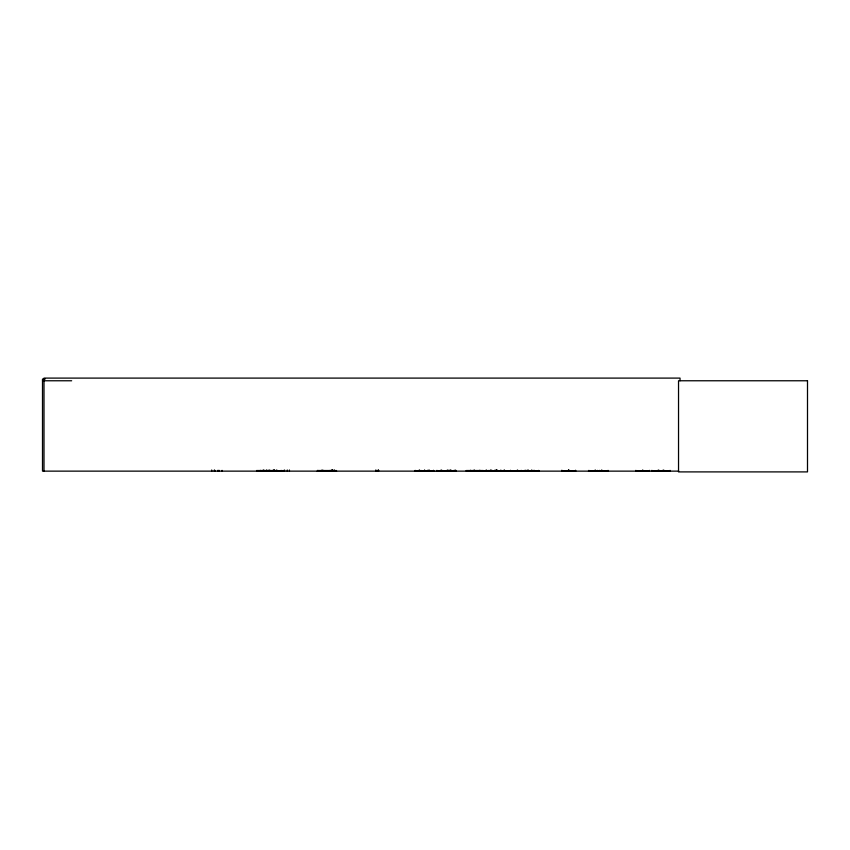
<?xml version="1.0" encoding="UTF-8"?>
<svg xmlns="http://www.w3.org/2000/svg" width="850" height="850" viewBox="0 0 850 850"><rect width="100%" height="100%" fill="white"/><g stroke="black" fill="none" stroke-linecap="round" stroke-linejoin="round"><path stroke-width="1.27" d="M454.261 471.102L454.272 470.379M575.344 471.102L575.365 470.379M488.017 471.102L488.123 470.379M501.659 471.017L501.67 470.379M272.892 471.102L272.988 470.443M521.156 471.017L521.199 470.379M479.464 471.017L479.517 470.379M651.557 471.134L670.363 471.059M651.822 471.017L651.876 470.379M664.201 471.017L664.254 470.379M273.891 471.038L273.87 470.188M274.199 470.942L274.284 470.188M427.794 471.038L427.614 470.443M428.198 471.017L428.294 470.379M414.502 471.134L434.084 471.059M436.273 471.134L455.844 471.059M376.401 471.059L376.933 471.017M491.821 471.038L491.863 470.443M588.444 471.038L608.536 471.059M500.267 471.038L500.331 470.443M317.124 471.038L336.611 471.038M420.909 471.038L420.994 470.443L421.079 471.134M442.669 471.038L442.754 470.443L442.839 471.134M264.01 471.038L264.106 470.443L264.191 471.134M45.156 379.058L42.5 379.058L42.5 471.134L678.704 471.134M42.5 380.768L71.655 380.768M256.551 470.539L273.572 470.539M317.709 470.539L334.73 470.539M466.331 470.539L483.342 470.539M256.519 470.783L273.604 470.783M317.677 470.762L334.762 470.762M466.299 470.783L483.384 470.762M256.541 471.081L283.39 471.102L283.284 470.379M466.31 471.081L538.974 471.102M450.521 471.038L450.33 470.379M450.936 471.038L450.967 470.188M273.658 471.038L273.562 470.443M455.356 471.038L455.26 470.443M449.469 471.038L449.384 470.443M433.585 471.038L433.5 470.443M336.154 471.038L336.069 470.443L335.973 471.134M510.393 471.038L510.319 470.443L510.255 471.134M470.571 471.038L470.507 470.443M497.781 471.038L497.739 470.443M485.403 471.038L485.361 470.443L485.318 471.134M526.129 471.134L525.895 470.443M527.51 470.942L527.51 470.443M503.498 471.017L503.476 470.379M489.951 471.038L489.929 470.379M270.279 471.059L270.173 470.379M562.031 471.038L562.031 470.379M440.608 471.102L440.598 470.379M680.032 380.768L680.032 378.101L43.998 378.101L43.998 471.134M670.055 470.379L670.055 471.134M663.436 470.188L663.436 471.134M663 470.188L663 471.134M658.92 470.188L658.92 471.134M658.495 470.188L658.495 471.134M657.677 470.379L657.677 471.134M649.57 470.379L649.57 471.134L635.843 471.102L635.843 470.379M642.494 470.188L642.451 471.134M608.079 470.379L608.079 471.134M601.959 470.188L601.959 471.134M601.588 470.188L601.588 471.134M599.601 470.379L599.601 471.134M597.348 470.379L597.348 471.134M595.372 470.188L595.372 471.134M595 470.188L595 471.134M588.88 470.379L588.88 471.134M575.694 470.379L575.716 471.134L561.68 471.102L561.701 470.379M569.064 470.188L569.064 471.134M568.809 470.188L568.809 471.134M568.586 470.188L568.586 471.134M568.331 470.188L568.331 471.134M538.719 470.379L538.719 471.134M531.994 470.188L531.994 471.134M531.548 470.188L531.548 471.134M528.371 470.188L528.371 471.134M527.924 470.188L527.924 471.134M527.414 470.379L527.319 471.134M525.842 470.188L525.863 471.134M524.322 470.379L524.322 471.134M517.724 470.188L517.724 471.134M517.246 470.188L517.246 471.134M510.648 470.379L510.648 471.134M504.581 470.188L504.581 471.134M504.252 470.188L504.252 471.134M500.777 470.379L500.777 471.134M500.406 470.379L500.406 471.134M497.696 470.379L497.696 471.134M496.921 470.188L496.921 471.134M496.74 470.188L496.74 471.134M496.591 470.188L496.591 471.134M496.272 470.188L496.272 471.134M495.337 470.188L495.337 471.134M494.859 470.188L494.859 471.134M491.895 470.379L491.895 471.134M491.077 470.188L491.077 471.134M490.928 470.379L490.928 471.134M490.652 470.188L490.652 471.134M486.572 470.188L486.572 471.134M486.136 470.188L486.136 471.134M480.048 470.379L480.048 471.134M474.332 470.188L474.332 471.134M473.992 470.188L473.992 471.134M470.443 470.379L470.443 471.134M455.696 470.188L455.696 471.134M455.175 470.379L455.175 471.134M454.134 470.379L454.134 471.134M450.766 470.188L450.766 471.134M450.245 470.379L450.245 471.134M449.299 470.379L449.299 471.134M448.768 470.188L448.768 471.134M447.663 470.188L447.684 471.134M447.185 470.188L447.206 471.134M441.373 470.188L441.373 471.134M441.171 470.188L441.171 471.134M436.953 470.379L436.953 471.134M433.415 470.379L433.415 471.134M429.207 470.188L429.207 471.134M428.995 470.188L428.995 471.134M427.529 470.379L427.529 471.134M424.734 470.188L424.734 471.134M424.405 470.188L424.405 471.134M419.603 470.188L419.603 471.134M419.401 470.188L419.401 471.134M418.689 470.379L418.689 471.134M415.193 470.379L415.193 471.134M378.611 470.188L378.611 471.134M378.399 469.997L378.399 471.134M377.134 470.379L377.134 471.134M377.049 470.379L377.049 471.134M375.743 469.997L375.743 471.134M334.539 469.997L334.539 471.134M332.839 469.997L332.839 471.134M332.392 469.997L332.392 471.134M331.766 470.188L331.766 471.134M331.564 470.188L331.564 471.134M330.098 470.379L330.098 471.134M323.638 470.379L323.638 471.134M322.171 470.188L322.171 471.134M321.969 470.188L321.969 471.134M317.751 470.379L317.751 471.134M289.414 469.997L289.414 471.134M287.268 469.997L287.268 471.134M284.612 469.997L284.612 471.134M281.159 470.379L281.159 471.134M277.312 470.379L277.312 471.134M276.728 470.188L276.728 471.134M276.271 470.188L276.271 471.134M274.688 470.188L274.688 471.134M274.199 470.443L274.21 471.134M274.008 470.188L274.008 471.134M273.477 470.379L273.477 471.134M273.009 470.379L273.009 471.134M269.322 470.188L269.354 471.134M268.908 470.188L268.908 471.134M266.9 470.188L266.9 471.134M266.443 470.188L266.443 471.134M263.798 470.188L263.798 471.134M263.67 470.188L263.67 471.134M262.448 470.379L262.448 471.134M260.355 470.379L260.355 471.134M222.073 470.379L222.073 471.134M219.236 470.379L219.236 471.134M218.471 470.379L218.514 471.134M217.749 470.379L217.749 471.134M214.859 470.379L214.859 471.134M214.359 469.997L214.359 471.134M211.703 469.997L211.703 471.134M259.887 470.942L259.877 471.017M534.013 470.942L534.044 470.379L534.013 470.942M807.5 380.768L678.534 380.768L678.534 471.899L807.5 471.899L807.5 380.768M642.972 471.134L642.972 470.188L642.929 471.134"/></g></svg>
